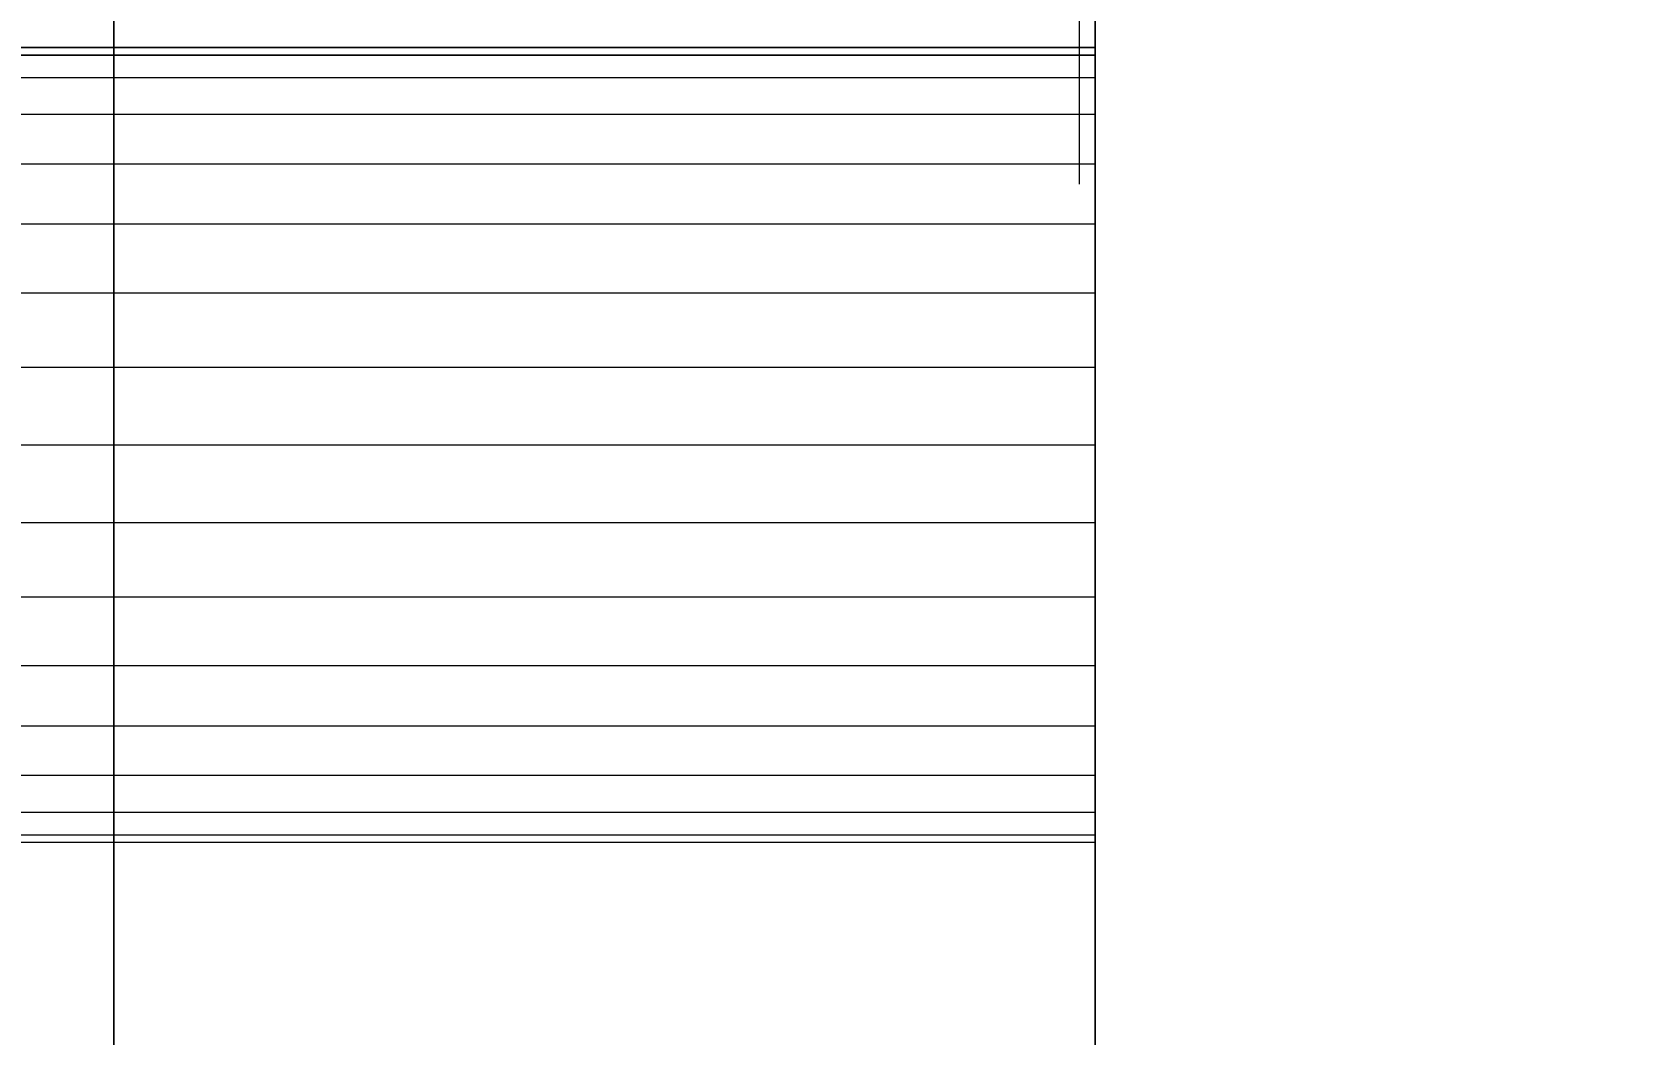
# Model space of a CAD drawing. Header units: millimetres. Extents: x -22443 to 8019, y 3751 to 17584.
# Drawn here: x -19289.5 to -19210.1, y 13421.2 to 13471.1 of the extents above; entities that cross this region are included whole.
import ezdxf

# ---------------------------------------------------------------- set-up
doc = ezdxf.new("R2010")
doc.units = ezdxf.units.MM
for name, color, linetype, lineweight in [('A-ANNO-DIMS', 211, 'Continuous', 9), ('A-ANNO-DIMS-50', 211, 'Continuous', 9), ('A-DETL', 90, 'Continuous', 18), ('A-GENM', 13, 'Continuous', 18)]:
    doc.layers.add(name, color=color, linetype=linetype, lineweight=lineweight)
doc.styles.add('Arial', font='arial.ttf', dxfattribs={"height": 125})
doc.dimstyles.new('Diagonal_-_2_5mm_Arial', dxfattribs={"dimscale": 304.8, "dimtxt": 127.532425, "dimasz": 0.492126, "dimexe": 0.393701, "dimexo": 0.246063, "dimgap": 0.287073, "dimtad": 1, "dimdec": 0, "dimzin": 0, "dimdsep": 46, "dimtxsty": 'Arial', "dimblk1": 'OBLIQUE', "dimblk2": 'OBLIQUE', "dimsah": 1, "dimcen": 0.09, "dimdle": 0.393701, "dimazin": 0, "dimtfac": 1, "dimtdec": 4, "dimtix": 1, "dimtmove": 0, "dimatfit": 3, "dimfxl": 1, "dimtvp": 1, "dimtolj": 1, "dimtzin": 0, "dimarcsym": 2})

# ---------------------------------------------------------------- blocks, each defined once
blk = doc.blocks.new('Nevera de autoservicio single - Nevera de autoservicio single-466915-Level 1')
at = {"layer": 'A-GENM'}
for p, q in [((405.906, -1108.896), (405.906, 1307.979)), ((405.906, -1108.896), (405.906, 1307.979)), ((405.906, 1307.979), (405.906, -1108.896)), ((405.906, 1307.979), (405.906, -1108.896)), ((454.753, 1307.979), (454.753, -1108.896)), ((454.753, -1108.896), (454.753, 1307.979)), ((454.753, -1108.896), (454.753, 1307.979)), ((454.753, -1108.896), (454.753, 1307.979)), ((255.92, 1306.415), (454.753, 1306.415)), ((454.753, 1306.415), (255.92, 1306.415)), ((454.753, 1306.415), (255.92, 1306.415)), ((454.753, 1306.415), (255.92, 1306.415)), ((454.753, 1306.415), (255.92, 1306.415)), ((454.753, 1306.415), (255.92, 1306.415)), ((454.753, 1306.415), (255.92, 1306.415)), ((454.753, 1306.415), (255.92, 1306.415)), ((454.753, 1306.415), (255.92, 1306.415)), ((454.753, 1306.415), (255.92, 1306.415)), ((454.753, 1306.415), (255.92, 1306.415)), ((454.753, 1306.415), (255.92, 1306.415)), ((454.753, 1306.066), (454.753, 1306.415)), ((454.753, 1306.415), (454.753, 1306.035)), ((454.753, 1306.035), (454.753, 1306.415)), ((454.753, 1306.415), (454.753, 1306.035)), ((454.753, 1306.035), (454.753, 1306.415)), ((454.753, 1306.415), (454.753, 1306.035)), ((454.753, 1306.035), (454.753, 1306.415)), ((454.753, 1306.415), (454.753, 1306.035)), ((454.753, 1306.035), (454.753, 1306.415)), ((454.753, 1306.415), (454.753, 1306.035)), ((454.753, 1306.035), (454.753, 1306.415)), ((454.753, 1306.415), (454.753, 1306.035)), ((454.753, 1306.035), (454.753, 1306.415)), ((454.753, 1306.415), (454.753, 1306.066)), ((454.753, 1306.035), (454.753, 1306.415)), ((454.753, 1306.415), (454.753, 1306.035)), ((454.753, 1306.415), (454.753, 1306.035)), ((454.753, 1306.415), (454.753, 1306.035)), ((454.753, 1306.415), (454.753, 1306.035)), ((454.753, 1306.415), (454.753, 1306.035)), ((454.753, 1306.415), (454.753, 1306.035)), ((454.753, 1306.415), (454.753, 1306.035)), ((454.753, 1306.415), (454.753, 1306.035)), ((454.753, 1306.415), (454.753, 1306.035)), ((255.92, 1306.035), (454.753, 1306.035)), ((454.753, 1306.035), (255.92, 1306.035)), ((454.753, 1306.035), (255.92, 1306.035)), ((454.753, 1306.035), (255.92, 1306.035)), ((454.753, 1306.035), (255.92, 1306.035)), ((454.753, 1306.035), (255.92, 1306.035)), ((454.753, 1306.035), (255.92, 1306.035)), ((454.753, 1306.035), (255.92, 1306.035)), ((454.753, 1306.035), (255.92, 1306.035)), ((454.753, 1306.035), (255.92, 1306.035)), ((454.753, 1306.035), (255.92, 1306.035)), ((454.753, 1306.035), (255.92, 1306.035)), ((454.753, 1306.035), (255.92, 1306.035)), ((454.753, 1306.035), (255.92, 1306.035)), ((454.753, 1306.035), (255.92, 1306.035)), ((454.753, 1306.035), (255.92, 1306.035)), ((454.753, 1306.035), (255.92, 1306.035)), ((454.753, 1306.035), (255.92, 1306.035)), ((454.753, 1306.035), (255.92, 1306.035)), ((454.753, 1306.035), (255.92, 1306.035)), ((454.753, 1306.035), (255.92, 1306.035)), ((454.753, 1306.035), (255.92, 1306.035)), ((454.753, 1306.035), (255.92, 1306.035)), ((454.753, 1306.035), (255.92, 1306.035)), ((454.753, 1306.066), (454.753, 1306.035)), ((454.753, 1306.066), (454.753, 1306.035)), ((454.753, 1304.909), (454.753, 1306.035)), ((454.753, 1306.035), (454.753, 1304.909)), ((454.753, 1304.909), (454.753, 1306.035)), ((454.753, 1306.035), (454.753, 1304.909)), ((454.753, 1304.909), (454.753, 1306.035)), ((454.753, 1306.035), (454.753, 1304.909)), ((454.753, 1304.909), (454.753, 1306.035)), ((454.753, 1306.035), (454.753, 1304.909)), ((454.753, 1304.909), (454.753, 1306.035)), ((454.753, 1306.035), (454.753, 1304.909)), ((454.753, 1304.909), (454.753, 1306.035)), ((454.753, 1306.035), (454.753, 1304.909)), ((454.753, 1304.909), (454.753, 1306.035)), ((454.753, 1306.035), (454.753, 1304.909)), ((454.753, 1306.035), (454.753, 1304.909)), ((454.753, 1306.035), (454.753, 1304.909)), ((454.753, 1306.035), (454.753, 1304.909)), ((454.753, 1306.035), (454.753, 1304.909)), ((454.753, 1306.035), (454.753, 1304.909)), ((454.753, 1306.035), (454.753, 1304.909)), ((454.753, 1306.035), (454.753, 1304.909)), ((454.753, 1306.035), (454.753, 1304.909)), ((454.753, 1306.035), (454.753, 1304.909)), ((454.753, 1304.909), (454.753, 1306.035)), ((454.753, 1304.909), (255.92, 1304.909)), ((454.753, 1304.909), (255.92, 1304.909)), ((454.753, 1304.909), (255.92, 1304.909)), ((454.753, 1304.909), (255.92, 1304.909)), ((454.753, 1304.909), (255.92, 1304.909)), ((454.753, 1304.909), (255.92, 1304.909)), ((454.753, 1304.909), (255.92, 1304.909)), ((454.753, 1304.909), (255.92, 1304.909)), ((454.753, 1304.909), (255.92, 1304.909)), ((454.753, 1304.909), (255.92, 1304.909)), ((454.753, 1304.909), (255.92, 1304.909)), ((454.753, 1304.909), (255.92, 1304.909)), ((454.753, 1304.909), (255.92, 1304.909)), ((454.753, 1304.909), (255.92, 1304.909)), ((454.753, 1304.909), (255.92, 1304.909)), ((454.753, 1304.909), (255.92, 1304.909)), ((454.753, 1304.909), (255.92, 1304.909)), ((454.753, 1304.909), (255.92, 1304.909)), ((454.753, 1304.909), (255.92, 1304.909)), ((454.753, 1304.909), (255.92, 1304.909)), ((454.753, 1304.909), (255.92, 1304.909)), ((454.753, 1304.909), (255.92, 1304.909)), ((454.753, 1304.909), (255.92, 1304.909)), ((454.753, 1304.909), (255.92, 1304.909)), ((454.753, 1303.08), (454.753, 1304.909)), ((454.753, 1304.909), (454.753, 1303.08)), ((454.753, 1303.08), (454.753, 1304.909)), ((454.753, 1304.909), (454.753, 1303.08)), ((454.753, 1303.08), (454.753, 1304.909)), ((454.753, 1304.909), (454.753, 1303.08)), ((454.753, 1303.08), (454.753, 1304.909)), ((454.753, 1304.909), (454.753, 1303.08)), ((454.753, 1303.08), (454.753, 1304.909)), ((454.753, 1304.909), (454.753, 1303.08)), ((454.753, 1303.08), (454.753, 1304.909)), ((454.753, 1304.909), (454.753, 1303.08)), ((454.753, 1303.08), (454.753, 1304.909)), ((454.753, 1304.909), (454.753, 1303.08)), ((454.753, 1304.909), (454.753, 1303.08)), ((454.753, 1304.909), (454.753, 1303.08)), ((454.753, 1304.909), (454.753, 1303.08)), ((454.753, 1304.909), (454.753, 1303.08)), ((454.753, 1304.909), (454.753, 1303.08)), ((454.753, 1304.909), (454.753, 1303.08)), ((454.753, 1304.909), (454.753, 1303.08)), ((454.753, 1304.909), (454.753, 1303.08)), ((454.753, 1304.909), (454.753, 1303.08)), ((454.753, 1304.909), (454.753, 1303.08)), ((454.753, 1303.08), (255.92, 1303.08)), ((454.753, 1303.08), (255.92, 1303.08)), ((454.753, 1303.08), (255.92, 1303.08)), ((454.753, 1303.08), (255.92, 1303.08)), ((454.753, 1303.08), (255.92, 1303.08)), ((454.753, 1303.08), (255.92, 1303.08)), ((454.753, 1303.08), (255.92, 1303.08)), ((454.753, 1303.08), (255.92, 1303.08)), ((454.753, 1303.08), (255.92, 1303.08)), ((454.753, 1303.08), (255.92, 1303.08)), ((454.753, 1303.08), (255.92, 1303.08)), ((454.753, 1303.08), (255.92, 1303.08)), ((454.753, 1303.08), (255.92, 1303.08)), ((454.753, 1303.08), (255.92, 1303.08)), ((454.753, 1303.08), (255.92, 1303.08)), ((454.753, 1303.08), (255.92, 1303.08)), ((454.753, 1303.08), (255.92, 1303.08)), ((454.753, 1303.08), (255.92, 1303.08)), ((454.753, 1303.08), (255.92, 1303.08)), ((454.753, 1303.08), (255.92, 1303.08)), ((454.753, 1303.08), (255.92, 1303.08)), ((454.753, 1303.08), (255.92, 1303.08)), ((454.753, 1303.08), (255.92, 1303.08)), ((454.753, 1303.08), (255.92, 1303.08)), ((454.753, 1300.62), (454.753, 1303.08)), ((454.753, 1303.08), (454.753, 1300.62)), ((454.753, 1300.62), (454.753, 1303.08)), ((454.753, 1303.08), (454.753, 1300.62)), ((454.753, 1300.62), (454.753, 1303.08)), ((454.753, 1303.08), (454.753, 1300.62)), ((454.753, 1300.62), (454.753, 1303.08)), ((454.753, 1303.08), (454.753, 1300.62)), ((454.753, 1300.62), (454.753, 1303.08)), ((454.753, 1303.08), (454.753, 1300.62)), ((454.753, 1300.62), (454.753, 1303.08)), ((454.753, 1303.08), (454.753, 1300.62)), ((454.753, 1300.62), (454.753, 1303.08)), ((454.753, 1303.08), (454.753, 1300.62)), ((454.753, 1303.08), (454.753, 1300.62)), ((454.753, 1303.08), (454.753, 1300.62)), ((454.753, 1303.08), (454.753, 1300.62)), ((454.753, 1303.08), (454.753, 1300.62)), ((454.753, 1303.08), (454.753, 1300.62)), ((454.753, 1303.08), (454.753, 1300.62)), ((454.753, 1303.08), (454.753, 1300.62)), ((454.753, 1303.08), (454.753, 1300.62)), ((454.753, 1303.08), (454.753, 1300.62)), ((454.753, 1303.08), (454.753, 1300.62)), ((454.753, 1300.62), (255.92, 1300.62)), ((454.753, 1300.62), (255.92, 1300.62)), ((454.753, 1300.62), (255.92, 1300.62)), ((454.753, 1300.62), (255.92, 1300.62)), ((454.753, 1300.62), (255.92, 1300.62)), ((454.753, 1300.62), (255.92, 1300.62)), ((454.753, 1300.62), (255.92, 1300.62)), ((454.753, 1300.62), (255.92, 1300.62)), ((454.753, 1300.62), (255.92, 1300.62)), ((454.753, 1300.62), (255.92, 1300.62)), ((454.753, 1300.62), (255.92, 1300.62)), ((454.753, 1300.62), (255.92, 1300.62)), ((454.753, 1300.62), (255.92, 1300.62)), ((454.753, 1300.62), (255.92, 1300.62)), ((454.753, 1300.62), (255.92, 1300.62)), ((454.753, 1300.62), (255.92, 1300.62)), ((454.753, 1300.62), (255.92, 1300.62)), ((454.753, 1300.62), (255.92, 1300.62)), ((454.753, 1300.62), (255.92, 1300.62)), ((454.753, 1300.62), (255.92, 1300.62)), ((454.753, 1300.62), (255.92, 1300.62)), ((454.753, 1300.62), (255.92, 1300.62)), ((454.753, 1300.62), (255.92, 1300.62)), ((454.753, 1300.62), (255.92, 1300.62)), ((454.753, 1297.621), (454.753, 1300.62)), ((454.753, 1300.62), (454.753, 1297.621)), ((454.753, 1297.621), (454.753, 1300.62)), ((454.753, 1300.62), (454.753, 1297.621)), ((454.753, 1297.621), (454.753, 1300.62)), ((454.753, 1300.62), (454.753, 1297.621)), ((454.753, 1297.621), (454.753, 1300.62)), ((454.753, 1300.62), (454.753, 1297.621)), ((454.753, 1297.621), (454.753, 1300.62)), ((454.753, 1300.62), (454.753, 1297.621)), ((454.753, 1297.621), (454.753, 1300.62)), ((454.753, 1300.62), (454.753, 1297.621)), ((454.753, 1297.621), (454.753, 1300.62)), ((454.753, 1300.62), (454.753, 1297.621)), ((454.753, 1300.62), (454.753, 1297.621)), ((454.753, 1300.62), (454.753, 1297.621)), ((454.753, 1300.62), (454.753, 1297.621)), ((454.753, 1300.62), (454.753, 1297.621)), ((454.753, 1300.62), (454.753, 1297.621)), ((454.753, 1300.62), (454.753, 1297.621)), ((454.753, 1300.62), (454.753, 1297.621)), ((454.753, 1300.62), (454.753, 1297.621)), ((454.753, 1300.62), (454.753, 1297.621)), ((454.753, 1300.62), (454.753, 1297.621)), ((454.753, 1297.621), (255.92, 1297.621)), ((454.753, 1297.621), (255.92, 1297.621)), ((454.753, 1297.621), (255.92, 1297.621)), ((454.753, 1297.621), (255.92, 1297.621)), ((454.753, 1297.621), (255.92, 1297.621)), ((454.753, 1297.621), (255.92, 1297.621)), ((454.753, 1297.621), (255.92, 1297.621)), ((454.753, 1297.621), (255.92, 1297.621)), ((454.753, 1297.621), (255.92, 1297.621)), ((454.753, 1297.621), (255.92, 1297.621)), ((454.753, 1297.621), (255.92, 1297.621)), ((454.753, 1297.621), (255.92, 1297.621)), ((454.753, 1297.621), (255.92, 1297.621)), ((454.753, 1297.621), (255.92, 1297.621)), ((454.753, 1297.621), (255.92, 1297.621)), ((454.753, 1297.621), (255.92, 1297.621)), ((454.753, 1297.621), (255.92, 1297.621)), ((454.753, 1297.621), (255.92, 1297.621)), ((454.753, 1297.621), (255.92, 1297.621)), ((454.753, 1297.621), (255.92, 1297.621)), ((454.753, 1297.621), (255.92, 1297.621)), ((454.753, 1297.621), (255.92, 1297.621)), ((454.753, 1297.621), (255.92, 1297.621)), ((454.753, 1297.621), (255.92, 1297.621)), ((454.753, 1294.201), (454.753, 1297.621)), ((454.753, 1297.621), (454.753, 1294.201)), ((454.753, 1294.201), (454.753, 1297.621)), ((454.753, 1297.621), (454.753, 1294.201)), ((454.753, 1294.201), (454.753, 1297.621)), ((454.753, 1297.621), (454.753, 1294.201)), ((454.753, 1294.201), (454.753, 1297.621)), ((454.753, 1297.621), (454.753, 1294.201)), ((454.753, 1294.201), (454.753, 1297.621)), ((454.753, 1297.621), (454.753, 1294.201)), ((454.753, 1294.201), (454.753, 1297.621)), ((454.753, 1297.621), (454.753, 1294.201)), ((454.753, 1294.201), (454.753, 1297.621)), ((454.753, 1297.621), (454.753, 1294.201)), ((454.753, 1297.621), (454.753, 1294.201)), ((454.753, 1297.621), (454.753, 1294.201)), ((454.753, 1297.621), (454.753, 1294.201)), ((454.753, 1297.621), (454.753, 1294.201)), ((454.753, 1297.621), (454.753, 1294.201)), ((454.753, 1297.621), (454.753, 1294.201)), ((454.753, 1297.621), (454.753, 1294.201)), ((454.753, 1297.621), (454.753, 1294.201)), ((454.753, 1297.621), (454.753, 1294.201)), ((454.753, 1297.621), (454.753, 1294.201)), ((454.753, 1294.201), (255.92, 1294.201)), ((454.753, 1294.201), (255.92, 1294.201)), ((454.753, 1294.201), (255.92, 1294.201)), ((454.753, 1294.201), (255.92, 1294.201)), ((454.753, 1294.201), (255.92, 1294.201)), ((454.753, 1294.201), (255.92, 1294.201)), ((454.753, 1294.201), (255.92, 1294.201)), ((454.753, 1294.201), (255.92, 1294.201)), ((454.753, 1294.201), (255.92, 1294.201)), ((454.753, 1294.201), (255.92, 1294.201)), ((454.753, 1294.201), (255.92, 1294.201)), ((454.753, 1294.201), (255.92, 1294.201)), ((454.753, 1294.201), (255.92, 1294.201)), ((454.753, 1294.201), (255.92, 1294.201)), ((454.753, 1294.201), (255.92, 1294.201)), ((454.753, 1294.201), (255.92, 1294.201)), ((454.753, 1294.201), (255.92, 1294.201)), ((454.753, 1294.201), (255.92, 1294.201)), ((454.753, 1294.201), (255.92, 1294.201)), ((454.753, 1294.201), (255.92, 1294.201)), ((454.753, 1294.201), (255.92, 1294.201)), ((454.753, 1294.201), (255.92, 1294.201)), ((454.753, 1294.201), (255.92, 1294.201)), ((454.753, 1294.201), (255.92, 1294.201)), ((454.753, 1290.489), (454.753, 1294.201)), ((454.753, 1294.201), (454.753, 1290.489)), ((454.753, 1290.489), (454.753, 1294.201)), ((454.753, 1294.201), (454.753, 1290.489)), ((454.753, 1290.489), (454.753, 1294.201)), ((454.753, 1294.201), (454.753, 1290.489)), ((454.753, 1290.489), (454.753, 1294.201)), ((454.753, 1294.201), (454.753, 1290.489)), ((454.753, 1290.489), (454.753, 1294.201)), ((454.753, 1294.201), (454.753, 1290.489)), ((454.753, 1290.489), (454.753, 1294.201)), ((454.753, 1294.201), (454.753, 1290.489)), ((454.753, 1290.489), (454.753, 1294.201)), ((454.753, 1294.201), (454.753, 1290.489)), ((454.753, 1294.201), (454.753, 1290.489)), ((454.753, 1294.201), (454.753, 1290.489)), ((454.753, 1294.201), (454.753, 1290.489)), ((454.753, 1294.201), (454.753, 1290.489)), ((454.753, 1294.201), (454.753, 1290.489)), ((454.753, 1294.201), (454.753, 1290.489)), ((454.753, 1294.201), (454.753, 1290.489)), ((454.753, 1294.201), (454.753, 1290.489)), ((454.753, 1294.201), (454.753, 1290.489)), ((454.753, 1294.201), (454.753, 1290.489)), ((454.753, 1290.489), (255.92, 1290.489)), ((454.753, 1290.489), (255.92, 1290.489)), ((454.753, 1290.489), (255.92, 1290.489)), ((454.753, 1290.489), (255.92, 1290.489)), ((454.753, 1290.489), (255.92, 1290.489)), ((454.753, 1290.489), (255.92, 1290.489)), ((454.753, 1290.489), (255.92, 1290.489)), ((454.753, 1290.489), (255.92, 1290.489)), ((454.753, 1290.489), (255.92, 1290.489)), ((454.753, 1290.489), (255.92, 1290.489)), ((454.753, 1290.489), (255.92, 1290.489)), ((454.753, 1290.489), (255.92, 1290.489)), ((454.753, 1290.489), (255.92, 1290.489)), ((454.753, 1290.489), (255.92, 1290.489)), ((454.753, 1290.489), (255.92, 1290.489)), ((454.753, 1290.489), (255.92, 1290.489)), ((454.753, 1290.489), (255.92, 1290.489)), ((454.753, 1290.489), (255.92, 1290.489)), ((454.753, 1290.489), (255.92, 1290.489)), ((454.753, 1290.489), (255.92, 1290.489)), ((454.753, 1290.489), (255.92, 1290.489)), ((454.753, 1290.489), (255.92, 1290.489)), ((454.753, 1290.489), (255.92, 1290.489)), ((454.753, 1290.489), (255.92, 1290.489)), ((454.753, 1286.628), (454.753, 1290.489)), ((454.753, 1290.489), (454.753, 1286.628)), ((454.753, 1286.628), (454.753, 1290.489)), ((454.753, 1290.489), (454.753, 1286.628)), ((454.753, 1286.628), (454.753, 1290.489)), ((454.753, 1290.489), (454.753, 1286.628)), ((454.753, 1286.628), (454.753, 1290.489)), ((454.753, 1290.489), (454.753, 1286.628)), ((454.753, 1286.628), (454.753, 1290.489)), ((454.753, 1290.489), (454.753, 1286.628)), ((454.753, 1286.628), (454.753, 1290.489)), ((454.753, 1290.489), (454.753, 1286.628)), ((454.753, 1286.628), (454.753, 1290.489)), ((454.753, 1286.628), (454.753, 1290.489)), ((454.753, 1286.628), (454.753, 1290.489)), ((454.753, 1290.489), (454.753, 1286.628)), ((454.753, 1290.489), (454.753, 1286.628)), ((454.753, 1290.489), (454.753, 1286.628)), ((454.753, 1290.489), (454.753, 1286.628)), ((454.753, 1290.489), (454.753, 1286.628)), ((454.753, 1290.489), (454.753, 1286.628)), ((454.753, 1290.489), (454.753, 1286.628)), ((454.753, 1290.489), (454.753, 1286.628)), ((454.753, 1290.489), (454.753, 1286.628)), ((454.753, 1286.628), (255.92, 1286.628)), ((454.753, 1286.628), (255.92, 1286.628)), ((454.753, 1286.628), (255.92, 1286.628)), ((454.753, 1286.628), (255.92, 1286.628)), ((454.753, 1286.628), (255.92, 1286.628)), ((454.753, 1286.628), (255.92, 1286.628)), ((454.753, 1286.628), (255.92, 1286.628)), ((454.753, 1286.628), (255.92, 1286.628)), ((454.753, 1286.628), (255.92, 1286.628)), ((454.753, 1286.628), (255.92, 1286.628)), ((454.753, 1286.628), (255.92, 1286.628)), ((454.753, 1286.628), (255.92, 1286.628)), ((454.753, 1286.628), (255.92, 1286.628)), ((454.753, 1286.628), (255.92, 1286.628)), ((454.753, 1286.628), (255.92, 1286.628)), ((454.753, 1286.628), (255.92, 1286.628)), ((454.753, 1286.628), (255.92, 1286.628)), ((454.753, 1286.628), (255.92, 1286.628)), ((454.753, 1286.628), (255.92, 1286.628)), ((454.753, 1286.628), (255.92, 1286.628)), ((454.753, 1286.628), (255.92, 1286.628)), ((454.753, 1286.628), (255.92, 1286.628)), ((454.753, 1286.628), (255.92, 1286.628)), ((454.753, 1286.628), (255.92, 1286.628)), ((454.753, 1282.769), (454.753, 1286.628)), ((454.753, 1286.628), (454.753, 1282.769)), ((454.753, 1282.769), (454.753, 1286.628)), ((454.753, 1286.628), (454.753, 1282.769)), ((454.753, 1282.769), (454.753, 1286.628)), ((454.753, 1286.628), (454.753, 1282.769)), ((454.753, 1282.769), (454.753, 1286.628)), ((454.753, 1286.628), (454.753, 1282.769)), ((454.753, 1282.769), (454.753, 1286.628)), ((454.753, 1286.628), (454.753, 1282.769)), ((454.753, 1282.769), (454.753, 1286.628)), ((454.753, 1286.628), (454.753, 1282.769)), ((454.753, 1282.769), (454.753, 1286.628)), ((454.753, 1282.769), (454.753, 1286.628)), ((454.753, 1282.769), (454.753, 1286.628)), ((454.753, 1286.628), (454.753, 1282.769)), ((454.753, 1286.628), (454.753, 1282.769)), ((454.753, 1286.628), (454.753, 1282.769)), ((454.753, 1286.628), (454.753, 1282.769)), ((454.753, 1286.628), (454.753, 1282.769)), ((454.753, 1286.628), (454.753, 1282.769)), ((454.753, 1286.628), (454.753, 1282.769)), ((454.753, 1286.628), (454.753, 1282.769)), ((454.753, 1286.628), (454.753, 1282.769)), ((454.753, 1282.769), (255.92, 1282.769)), ((454.753, 1282.769), (255.92, 1282.769)), ((454.753, 1282.769), (255.92, 1282.769)), ((454.753, 1282.769), (255.92, 1282.769)), ((454.753, 1282.769), (255.92, 1282.769)), ((454.753, 1282.769), (255.92, 1282.769)), ((454.753, 1282.769), (255.92, 1282.769)), ((454.753, 1282.769), (255.92, 1282.769)), ((454.753, 1282.769), (255.92, 1282.769)), ((454.753, 1282.769), (255.92, 1282.769)), ((454.753, 1282.769), (255.92, 1282.769)), ((454.753, 1282.769), (255.92, 1282.769)), ((454.753, 1282.769), (255.92, 1282.769)), ((454.753, 1282.769), (255.92, 1282.769)), ((454.753, 1282.769), (255.92, 1282.769)), ((454.753, 1282.769), (255.92, 1282.769)), ((454.753, 1282.769), (255.92, 1282.769)), ((454.753, 1282.769), (255.92, 1282.769)), ((454.753, 1282.769), (255.92, 1282.769)), ((454.753, 1282.769), (255.92, 1282.769)), ((454.753, 1282.769), (255.92, 1282.769)), ((454.753, 1282.769), (255.92, 1282.769)), ((454.753, 1282.769), (255.92, 1282.769)), ((454.753, 1282.769), (255.92, 1282.769)), ((454.753, 1279.057), (454.753, 1282.769)), ((454.753, 1282.769), (454.753, 1279.057)), ((454.753, 1279.057), (454.753, 1282.769)), ((454.753, 1282.769), (454.753, 1279.057)), ((454.753, 1279.057), (454.753, 1282.769)), ((454.753, 1282.769), (454.753, 1279.057)), ((454.753, 1279.057), (454.753, 1282.769)), ((454.753, 1282.769), (454.753, 1279.057)), ((454.753, 1279.057), (454.753, 1282.769)), ((454.753, 1282.769), (454.753, 1279.057)), ((454.753, 1279.057), (454.753, 1282.769)), ((454.753, 1282.769), (454.753, 1279.057)), ((454.753, 1279.057), (454.753, 1282.769)), ((454.753, 1279.057), (454.753, 1282.769)), ((454.753, 1279.057), (454.753, 1282.769)), ((454.753, 1282.769), (454.753, 1279.057)), ((454.753, 1282.769), (454.753, 1279.057)), ((454.753, 1282.769), (454.753, 1279.057)), ((454.753, 1282.769), (454.753, 1279.057)), ((454.753, 1282.769), (454.753, 1279.057)), ((454.753, 1282.769), (454.753, 1279.057)), ((454.753, 1282.769), (454.753, 1279.057)), ((454.753, 1282.769), (454.753, 1279.057)), ((454.753, 1282.769), (454.753, 1279.057)), ((454.753, 1279.057), (255.92, 1279.057)), ((454.753, 1279.057), (255.92, 1279.057)), ((454.753, 1279.057), (255.92, 1279.057)), ((454.753, 1279.057), (255.92, 1279.057)), ((454.753, 1279.057), (255.92, 1279.057)), ((454.753, 1279.057), (255.92, 1279.057)), ((454.753, 1279.057), (255.92, 1279.057)), ((454.753, 1279.057), (255.92, 1279.057)), ((454.753, 1279.057), (255.92, 1279.057)), ((454.753, 1279.057), (255.92, 1279.057)), ((454.753, 1279.057), (255.92, 1279.057)), ((454.753, 1279.057), (255.92, 1279.057)), ((454.753, 1279.057), (255.92, 1279.057)), ((454.753, 1279.057), (255.92, 1279.057)), ((454.753, 1279.057), (255.92, 1279.057)), ((454.753, 1279.057), (255.92, 1279.057)), ((454.753, 1279.057), (255.92, 1279.057)), ((454.753, 1279.057), (255.92, 1279.057)), ((454.753, 1279.057), (255.92, 1279.057)), ((454.753, 1279.057), (255.92, 1279.057)), ((454.753, 1279.057), (255.92, 1279.057)), ((454.753, 1279.057), (255.92, 1279.057)), ((454.753, 1279.057), (255.92, 1279.057)), ((454.753, 1279.057), (255.92, 1279.057)), ((454.753, 1275.635), (454.753, 1279.057)), ((454.753, 1279.057), (454.753, 1275.635)), ((454.753, 1275.635), (454.753, 1279.057)), ((454.753, 1279.057), (454.753, 1275.635)), ((454.753, 1275.635), (454.753, 1279.057)), ((454.753, 1279.057), (454.753, 1275.635)), ((454.753, 1275.635), (454.753, 1279.057)), ((454.753, 1279.057), (454.753, 1275.635)), ((454.753, 1275.635), (454.753, 1279.057)), ((454.753, 1279.057), (454.753, 1275.635)), ((454.753, 1275.635), (454.753, 1279.057)), ((454.753, 1279.057), (454.753, 1275.635)), ((454.753, 1279.057), (454.753, 1275.635)), ((454.753, 1275.635), (454.753, 1279.057)), ((454.753, 1275.635), (454.753, 1279.057)), ((454.753, 1279.057), (454.753, 1275.635)), ((454.753, 1279.057), (454.753, 1275.635)), ((454.753, 1279.057), (454.753, 1275.635)), ((454.753, 1279.057), (454.753, 1275.635)), ((454.753, 1279.057), (454.753, 1275.635)), ((454.753, 1279.057), (454.753, 1275.635)), ((454.753, 1279.057), (454.753, 1275.635)), ((454.753, 1279.057), (454.753, 1275.635)), ((454.753, 1279.057), (454.753, 1275.635)), ((454.753, 1275.635), (255.92, 1275.635)), ((454.753, 1275.635), (255.92, 1275.635)), ((454.753, 1275.635), (255.92, 1275.635)), ((454.753, 1275.635), (255.92, 1275.635)), ((454.753, 1275.635), (255.92, 1275.635)), ((454.753, 1275.635), (255.92, 1275.635)), ((454.753, 1275.635), (255.92, 1275.635)), ((454.753, 1275.635), (255.92, 1275.635)), ((454.753, 1275.635), (255.92, 1275.635)), ((454.753, 1275.635), (255.92, 1275.635)), ((454.753, 1275.635), (255.92, 1275.635)), ((454.753, 1275.635), (255.92, 1275.635)), ((454.753, 1275.635), (255.92, 1275.635)), ((454.753, 1275.635), (255.92, 1275.635)), ((454.753, 1275.635), (255.92, 1275.635)), ((454.753, 1275.635), (255.92, 1275.635)), ((454.753, 1275.635), (255.92, 1275.635)), ((454.753, 1275.635), (255.92, 1275.635)), ((454.753, 1275.635), (255.92, 1275.635)), ((454.753, 1275.635), (255.92, 1275.635)), ((454.753, 1275.635), (255.92, 1275.635)), ((454.753, 1275.635), (255.92, 1275.635)), ((454.753, 1275.635), (255.92, 1275.635)), ((454.753, 1275.635), (255.92, 1275.635)), ((454.753, 1272.638), (454.753, 1275.635)), ((454.753, 1275.635), (454.753, 1272.638)), ((454.753, 1272.638), (454.753, 1275.635)), ((454.753, 1275.635), (454.753, 1272.638)), ((454.753, 1272.638), (454.753, 1275.635)), ((454.753, 1275.635), (454.753, 1272.638)), ((454.753, 1272.638), (454.753, 1275.635)), ((454.753, 1275.635), (454.753, 1272.638)), ((454.753, 1272.638), (454.753, 1275.635)), ((454.753, 1275.635), (454.753, 1272.638)), ((454.753, 1272.638), (454.753, 1275.635)), ((454.753, 1275.635), (454.753, 1272.638)), ((454.753, 1275.635), (454.753, 1272.638)), ((454.753, 1272.638), (454.753, 1275.635)), ((454.753, 1272.638), (454.753, 1275.635)), ((454.753, 1275.635), (454.753, 1272.638)), ((454.753, 1275.635), (454.753, 1272.638)), ((454.753, 1275.635), (454.753, 1272.638)), ((454.753, 1275.635), (454.753, 1272.638)), ((454.753, 1275.635), (454.753, 1272.638)), ((454.753, 1275.635), (454.753, 1272.638)), ((454.753, 1275.635), (454.753, 1272.638)), ((454.753, 1275.635), (454.753, 1272.638)), ((454.753, 1275.635), (454.753, 1272.638)), ((454.753, 1272.638), (255.92, 1272.638)), ((454.753, 1272.638), (255.92, 1272.638)), ((454.753, 1272.638), (255.92, 1272.638)), ((454.753, 1272.638), (255.92, 1272.638)), ((454.753, 1272.638), (255.92, 1272.638)), ((454.753, 1272.638), (255.92, 1272.638)), ((454.753, 1272.638), (255.92, 1272.638)), ((454.753, 1272.638), (255.92, 1272.638)), ((454.753, 1272.638), (255.92, 1272.638)), ((454.753, 1272.638), (255.92, 1272.638)), ((454.753, 1272.638), (255.92, 1272.638)), ((454.753, 1272.638), (255.92, 1272.638)), ((454.753, 1272.638), (255.92, 1272.638)), ((454.753, 1272.638), (255.92, 1272.638)), ((454.753, 1272.638), (255.92, 1272.638)), ((454.753, 1272.638), (255.92, 1272.638)), ((454.753, 1272.638), (255.92, 1272.638)), ((454.753, 1272.638), (255.92, 1272.638)), ((454.753, 1272.638), (255.92, 1272.638)), ((454.753, 1272.638), (255.92, 1272.638)), ((454.753, 1272.638), (255.92, 1272.638)), ((454.753, 1272.638), (255.92, 1272.638)), ((454.753, 1272.638), (255.92, 1272.638)), ((454.753, 1272.638), (255.92, 1272.638)), ((454.753, 1270.177), (454.753, 1272.638)), ((454.753, 1272.638), (454.753, 1270.177)), ((454.753, 1270.177), (454.753, 1272.638)), ((454.753, 1272.638), (454.753, 1270.177)), ((454.753, 1270.177), (454.753, 1272.638)), ((454.753, 1272.638), (454.753, 1270.177)), ((454.753, 1270.177), (454.753, 1272.638)), ((454.753, 1272.638), (454.753, 1270.177)), ((454.753, 1270.177), (454.753, 1272.638)), ((454.753, 1272.638), (454.753, 1270.177)), ((454.753, 1270.177), (454.753, 1272.638)), ((454.753, 1272.638), (454.753, 1270.177)), ((454.753, 1272.638), (454.753, 1270.177)), ((454.753, 1270.177), (454.753, 1272.638)), ((454.753, 1272.638), (454.753, 1270.177)), ((454.753, 1272.638), (454.753, 1270.177)), ((454.753, 1272.638), (454.753, 1270.177)), ((454.753, 1272.638), (454.753, 1270.177)), ((454.753, 1272.638), (454.753, 1270.177)), ((454.753, 1272.638), (454.753, 1270.177)), ((454.753, 1272.638), (454.753, 1270.177)), ((454.753, 1272.638), (454.753, 1270.177)), ((454.753, 1272.638), (454.753, 1270.177)), ((454.753, 1272.638), (454.753, 1270.177)), ((454.753, 1270.177), (255.92, 1270.177)), ((454.753, 1270.177), (255.92, 1270.177)), ((454.753, 1270.177), (255.92, 1270.177)), ((454.753, 1270.177), (255.92, 1270.177)), ((454.753, 1270.177), (255.92, 1270.177)), ((454.753, 1270.177), (255.92, 1270.177)), ((454.753, 1270.177), (255.92, 1270.177)), ((454.753, 1270.177), (255.92, 1270.177)), ((454.753, 1270.177), (255.92, 1270.177)), ((454.753, 1270.177), (255.92, 1270.177)), ((454.753, 1270.177), (255.92, 1270.177)), ((454.753, 1270.177), (255.92, 1270.177)), ((454.753, 1270.177), (255.92, 1270.177)), ((454.753, 1270.177), (255.92, 1270.177)), ((454.753, 1270.177), (255.92, 1270.177)), ((454.753, 1270.177), (255.92, 1270.177)), ((454.753, 1270.177), (255.92, 1270.177)), ((454.753, 1270.177), (255.92, 1270.177)), ((454.753, 1270.177), (255.92, 1270.177)), ((454.753, 1270.177), (255.92, 1270.177)), ((454.753, 1270.177), (255.92, 1270.177)), ((454.753, 1270.177), (255.92, 1270.177)), ((454.753, 1270.177), (255.92, 1270.177)), ((454.753, 1270.177), (255.92, 1270.177)), ((454.753, 1268.348), (454.753, 1270.177)), ((454.753, 1270.177), (454.753, 1268.348)), ((454.753, 1268.348), (454.753, 1270.177)), ((454.753, 1270.177), (454.753, 1268.348)), ((454.753, 1268.348), (454.753, 1270.177)), ((454.753, 1270.177), (454.753, 1268.348)), ((454.753, 1268.348), (454.753, 1270.177)), ((454.753, 1270.177), (454.753, 1268.348)), ((454.753, 1268.348), (454.753, 1270.177)), ((454.753, 1270.177), (454.753, 1268.348)), ((454.753, 1268.348), (454.753, 1270.177)), ((454.753, 1270.177), (454.753, 1268.348)), ((454.753, 1270.177), (454.753, 1268.348)), ((454.753, 1268.348), (454.753, 1270.177)), ((454.753, 1270.177), (454.753, 1268.348)), ((454.753, 1270.177), (454.753, 1268.348)), ((454.753, 1270.177), (454.753, 1268.348)), ((454.753, 1270.177), (454.753, 1268.348)), ((454.753, 1270.177), (454.753, 1268.348)), ((454.753, 1270.177), (454.753, 1268.348)), ((454.753, 1270.177), (454.753, 1268.348)), ((454.753, 1270.177), (454.753, 1268.348)), ((454.753, 1270.177), (454.753, 1268.348)), ((454.753, 1270.177), (454.753, 1268.348)), ((454.753, 1268.348), (255.92, 1268.348)), ((454.753, 1268.348), (255.92, 1268.348)), ((454.753, 1268.348), (255.92, 1268.348)), ((454.753, 1268.348), (255.92, 1268.348)), ((454.753, 1268.348), (255.92, 1268.348)), ((454.753, 1268.348), (255.92, 1268.348)), ((454.753, 1268.348), (255.92, 1268.348)), ((454.753, 1268.348), (255.92, 1268.348)), ((454.753, 1268.348), (255.92, 1268.348)), ((454.753, 1268.348), (255.92, 1268.348)), ((454.753, 1268.348), (255.92, 1268.348)), ((454.753, 1268.348), (255.92, 1268.348)), ((454.753, 1268.348), (255.92, 1268.348)), ((454.753, 1268.348), (255.92, 1268.348)), ((454.753, 1268.348), (255.92, 1268.348)), ((454.753, 1268.348), (255.92, 1268.348)), ((454.753, 1268.348), (255.92, 1268.348)), ((454.753, 1268.348), (255.92, 1268.348)), ((454.753, 1268.348), (255.92, 1268.348)), ((454.753, 1268.348), (255.92, 1268.348)), ((454.753, 1268.348), (255.92, 1268.348)), ((454.753, 1268.348), (255.92, 1268.348)), ((454.753, 1268.348), (255.92, 1268.348)), ((454.753, 1268.348), (255.92, 1268.348)), ((454.753, 1267.222), (454.753, 1268.348)), ((454.753, 1268.348), (454.753, 1267.222)), ((454.753, 1267.222), (454.753, 1268.348)), ((454.753, 1268.348), (454.753, 1267.222)), ((454.753, 1267.222), (454.753, 1268.348)), ((454.753, 1268.348), (454.753, 1267.222)), ((454.753, 1267.222), (454.753, 1268.348)), ((454.753, 1268.348), (454.753, 1267.222)), ((454.753, 1267.222), (454.753, 1268.348)), ((454.753, 1268.348), (454.753, 1267.222)), ((454.753, 1267.222), (454.753, 1268.348)), ((454.753, 1268.348), (454.753, 1267.222)), ((454.753, 1268.348), (454.753, 1267.222)), ((454.753, 1267.222), (454.753, 1268.348)), ((454.753, 1268.348), (454.753, 1267.222)), ((454.753, 1268.348), (454.753, 1267.222)), ((454.753, 1268.348), (454.753, 1267.222)), ((454.753, 1268.348), (454.753, 1267.222)), ((454.753, 1268.348), (454.753, 1267.222)), ((454.753, 1268.348), (454.753, 1267.222)), ((454.753, 1268.348), (454.753, 1267.222)), ((454.753, 1268.348), (454.753, 1267.222)), ((454.753, 1268.348), (454.753, 1267.222)), ((454.753, 1268.348), (454.753, 1267.222)), ((454.753, 1267.222), (255.92, 1267.222)), ((454.753, 1267.222), (255.92, 1267.222)), ((454.753, 1267.222), (255.92, 1267.222)), ((454.753, 1267.222), (255.92, 1267.222)), ((454.753, 1267.222), (255.92, 1267.222)), ((454.753, 1267.222), (255.92, 1267.222)), ((454.753, 1267.222), (255.92, 1267.222)), ((454.753, 1267.222), (255.92, 1267.222)), ((454.753, 1267.222), (255.92, 1267.222)), ((454.753, 1267.222), (255.92, 1267.222)), ((454.753, 1267.222), (255.92, 1267.222)), ((454.753, 1267.222), (255.92, 1267.222)), ((454.753, 1267.222), (255.92, 1267.222)), ((454.753, 1267.222), (255.92, 1267.222)), ((454.753, 1267.222), (255.92, 1267.222)), ((454.753, 1267.222), (255.92, 1267.222)), ((454.753, 1267.222), (255.92, 1267.222)), ((454.753, 1267.222), (255.92, 1267.222)), ((454.753, 1267.222), (255.92, 1267.222)), ((454.753, 1267.222), (255.92, 1267.222)), ((454.753, 1267.222), (255.92, 1267.222)), ((454.753, 1267.222), (255.92, 1267.222)), ((454.753, 1267.222), (255.92, 1267.222)), ((454.753, 1267.222), (255.92, 1267.222)), ((454.753, 1266.843), (255.92, 1266.843)), ((454.753, 1266.843), (255.92, 1266.843)), ((454.753, 1266.843), (255.92, 1266.843)), ((454.753, 1266.843), (255.92, 1266.843)), ((454.753, 1266.843), (255.92, 1266.843)), ((454.753, 1266.843), (255.92, 1266.843)), ((454.753, 1266.843), (255.92, 1266.843)), ((454.753, 1266.843), (255.92, 1266.843)), ((454.753, 1266.843), (255.92, 1266.843)), ((454.753, 1266.843), (255.92, 1266.843)), ((454.753, 1266.843), (255.92, 1266.843)), ((454.753, 1266.843), (255.92, 1266.843)), ((454.753, 1267.191), (454.753, 1267.222)), ((454.753, 1267.222), (454.753, 1266.843)), ((454.753, 1266.843), (454.753, 1267.222)), ((454.753, 1267.222), (454.753, 1266.843)), ((454.753, 1266.843), (454.753, 1267.222)), ((454.753, 1267.032), (454.753, 1267.222)), ((454.753, 1267.032), (454.753, 1267.222)), ((454.753, 1267.222), (454.753, 1266.843)), ((454.753, 1267.032), (454.753, 1267.222)), ((454.753, 1267.222), (454.753, 1266.843)), ((454.753, 1266.843), (454.753, 1267.222)), ((454.753, 1267.032), (454.753, 1267.222)), ((454.753, 1267.222), (454.753, 1266.843)), ((454.753, 1267.191), (454.753, 1267.222)), ((454.753, 1267.222), (454.753, 1266.843)), ((454.753, 1266.843), (454.753, 1267.222)), ((454.753, 1267.222), (454.753, 1267.032)), ((454.753, 1267.222), (454.753, 1267.032)), ((454.753, 1267.222), (454.753, 1267.032)), ((454.753, 1267.222), (454.753, 1267.032)), ((454.753, 1267.222), (454.753, 1266.843)), ((454.753, 1267.222), (454.753, 1266.843)), ((454.753, 1267.222), (454.753, 1266.843)), ((454.753, 1267.222), (454.753, 1266.843)), ((454.753, 1267.191), (454.753, 1266.843)), ((454.753, 1266.843), (454.753, 1267.191)), ((454.753, 1267.032), (454.753, 1266.843)), ((454.753, 1267.032), (454.753, 1266.843)), ((454.753, 1267.032), (454.753, 1266.843)), ((454.753, 1267.032), (454.753, 1266.843)), ((454.753, 1267.032), (454.753, 1266.843)), ((454.753, 1267.032), (454.753, 1266.843)), ((454.753, 1267.032), (454.753, 1266.843)), ((454.753, 1267.032), (454.753, 1266.843))]:
    blk.add_line(p, q, dxfattribs=at)
blk = doc.blocks.new('DIMBLOCK4-Level 1')
at = {"layer": 'A-ANNO-DIMS-50'}
for p, q in [((-22191.521, 15666.468), (-22191.521, 7546.468)), ((-22191.521, 15546.468), (-22311.521, 15546.468)), ((-22191.521, 15546.468), (-11329.566, 15546.468)), ((-22191.521, 7666.468), (-22311.521, 7666.468)), ((-22191.521, 7666.468), (-20582.646, 7666.468))]:
    blk.add_line(p, q, dxfattribs=at)
at = {"layer": 'A-ANNO-DIMS-50', "lineweight": 35}
for p, q in [((-22191.521, 15546.468), (-22266.521, 15621.468)), ((-22191.521, 15546.468), (-22116.521, 15471.468)), ((-22191.521, 7666.468), (-22266.521, 7741.468)), ((-22191.521, 7666.468), (-22116.521, 7591.468))]:
    blk.add_line(p, q, dxfattribs=at)
at = {"layer": 'A-ANNO-DIMS-50', "color": 0, "insert": (-22441.3, 11414.188), "char_height": 125, "width": 461.47117, "attachment_point": 1, "rotation": 90, "line_spacing_factor": 0.941778, "style": 'Arial'}
blk.add_mtext('7880', dxfattribs=at)
blk = doc.blocks.new('_Oblique')
at = {"color": 0, "linetype": 'ByBlock', "lineweight": -2}
blk.add_line((-0.5, -0.5), (0.5, 0.5), dxfattribs=at)
blk = doc.blocks.new('DIMBLOCK14-Level 1')
at = {"layer": 'A-ANNO-DIMS-50'}
for p, q in [((-18005.743, 13357.421), (-18005.743, 13477.421)), ((-19237.412, 13357.421), (-19237.412, 13388.497)), ((-19357.412, 13357.421), (-17885.743, 13357.421)), ((-19237.412, 13357.421), (-19237.412, 13237.421)), ((-18005.743, 13357.421), (-18005.743, 13353.497))]:
    blk.add_line(p, q, dxfattribs=at)
at = {"layer": 'A-ANNO-DIMS-50', "lineweight": 35}
for p, q in [((-19237.412, 13357.421), (-19162.412, 13432.421)), ((-18005.743, 13357.421), (-17930.743, 13432.421)), ((-19237.412, 13357.421), (-19312.412, 13282.421)), ((-18005.743, 13357.421), (-18080.743, 13282.421))]:
    blk.add_line(p, q, dxfattribs=at)
at = {"layer": 'A-ANNO-DIMS-50', "color": 0, "insert": (-18813.857, 13607.2), "char_height": 125, "width": 461.47117, "attachment_point": 1, "line_spacing_factor": 0.941778, "style": 'Arial'}
blk.add_mtext('1232', dxfattribs=at)

msp = doc.modelspace()

# ---------------------------------------------------------------- linework, layer by layer
at = {"layer": 'A-DETL'}
msp.add_line((-19237.412, 13541.367), (-19237.412, 13463.497), dxfattribs=at)

# ---------------------------------------------------------------- block references
at = {"layer": 'A-GENM'}
msp.add_blockref('Nevera de autoservicio single - Nevera de autoservicio single-466915-Level 1', (-19691.369, 12163.874), dxfattribs=at)

# ---------------------------------------------------------------- dimensions: what is measured, and where the dimension line sits
at = {"layer": 'A-ANNO-DIMS'}
dim = msp.add_linear_dim(base=(-22191.521, 7666.468), p1=(-11254.566, 15546.468), p2=(-20507.646, 7666.468), angle=90, dimstyle='Diagonal_-_2_5mm_Arial', override={"dimpost": '<>', "dimfxl": 12153.760552}, dxfattribs=at)
dim.commit()
dim.dimension.update_dxf_attribs({"geometry": 'DIMBLOCK4-Level 1', "text_midpoint": (-22342.843, 11606.468)})
dim = msp.add_linear_dim(base=(-18005.743, 13357.421), p1=(-19237.412, 13463.497), p2=(-18005.743, 13428.497), dimstyle='Diagonal_-_2_5mm_Arial', override={"dimpost": '<>', "dimfxl": 1232.166445}, dxfattribs=at)
dim.commit()
dim.dimension.update_dxf_attribs({"geometry": 'DIMBLOCK14-Level 1', "text_midpoint": (-18621.578, 13508.785)})

doc.saveas('drawing.dxf')
